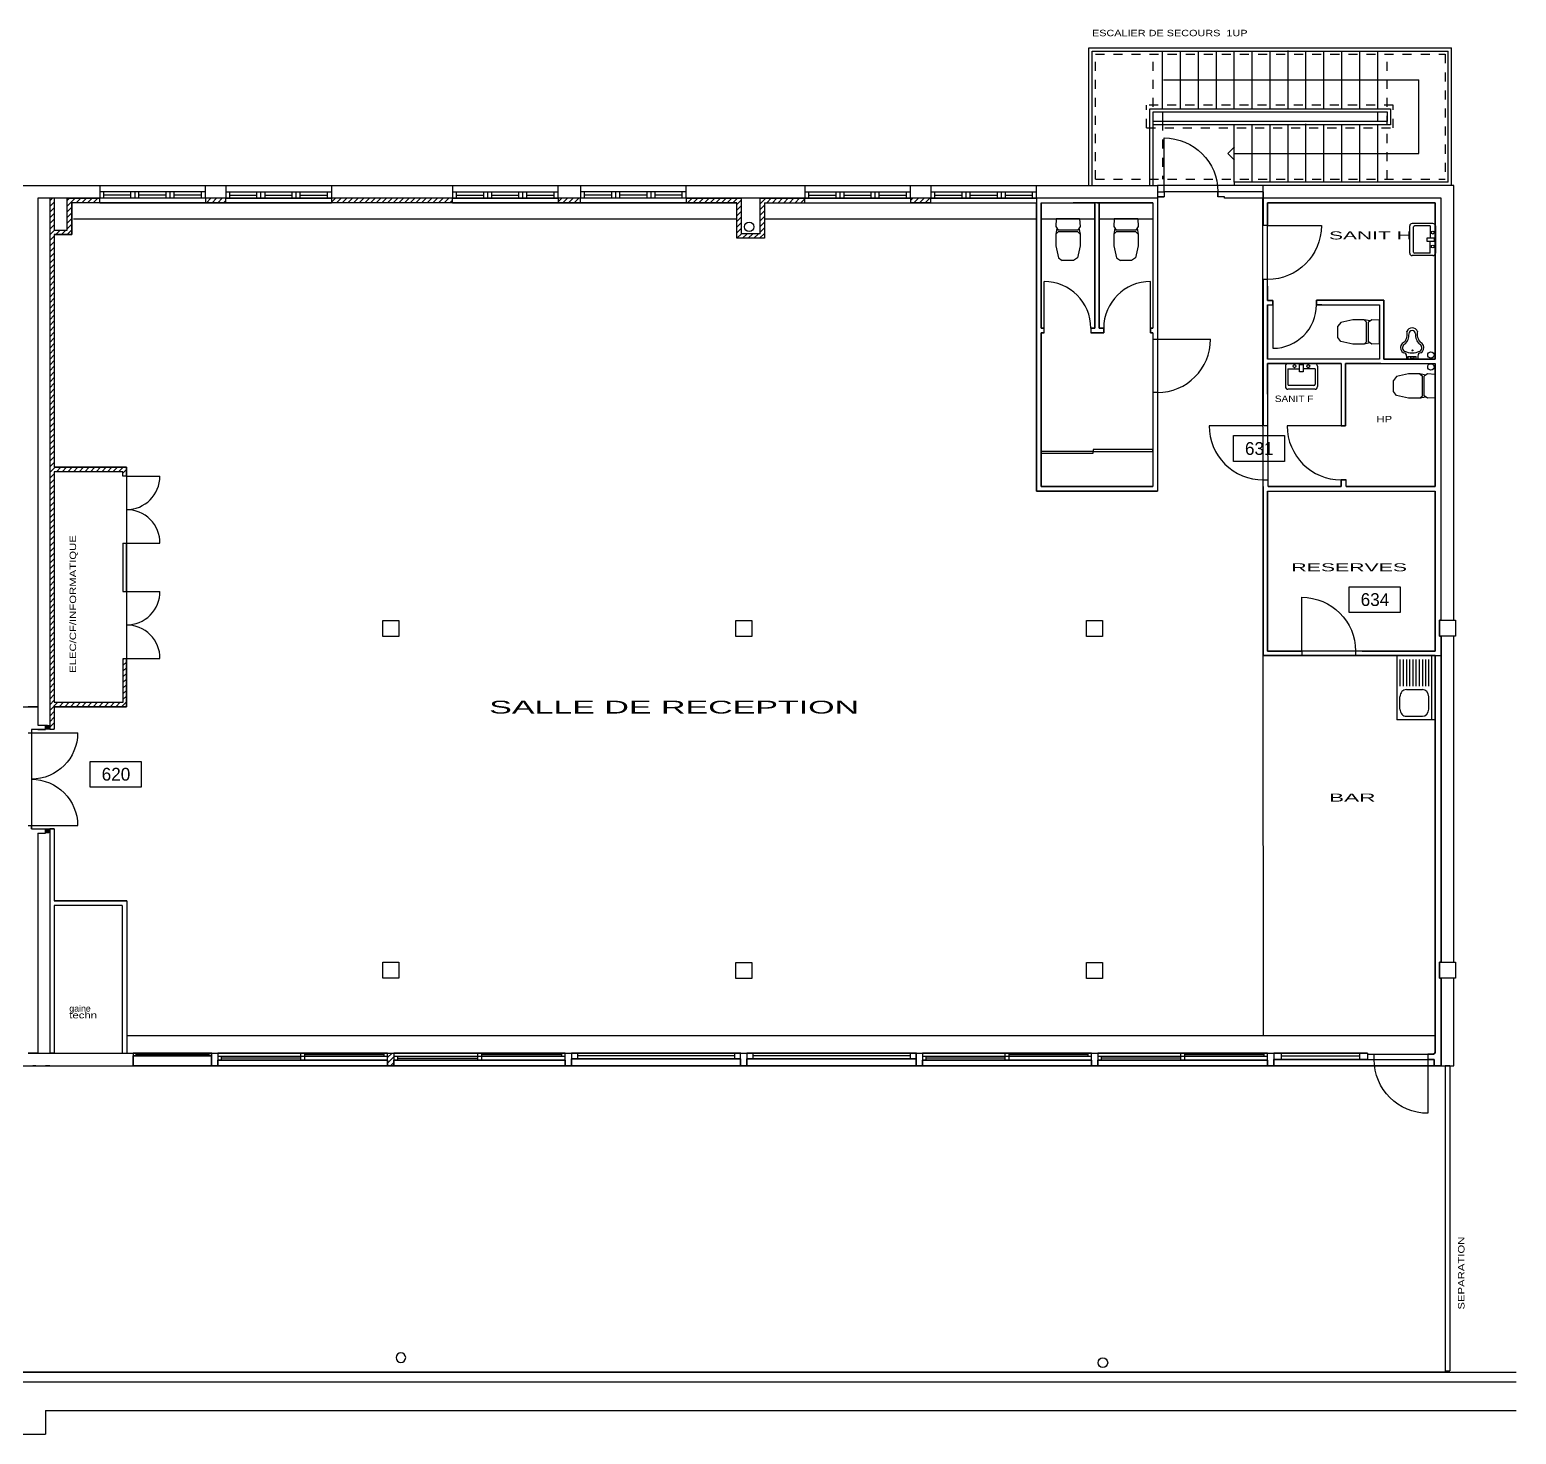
# Model space of a CAD drawing. Extents: x -18.1 to 35.5, y -11.5 to 10.4.
# Drawn here: x 12.26 to 35.48, y -11.54 to 10.39 of the extents above; entities that cross this region are included whole.
import ezdxf

# ---------------------------------------------------------------- set-up
doc = ezdxf.new("R2010")
doc.units = 0
doc.header["$MEASUREMENT"] = 0
doc.linetypes.add('_DASHED', pattern=[0.282222, 0.141111, -0.141111])
doc.linetypes.add('TRAIT_PLEIN', pattern=[0])
for name, color, linetype in [('CLOIS6', 2, 'TRAIT_PLEIN'), ('ESCALIERS', 3, 'TRAIT_PLEIN'), ('MUR', 7, 'TRAIT_PLEIN'), ('PORTE', 3, 'TRAIT_PLEIN'), ('SANITAIRE', 6, 'TRAIT_PLEIN'), ('SPACES', 140, 'TRAIT_PLEIN'), ('TEXTES', 6, 'TRAIT_PLEIN'), ('VITRE', 1, 'TRAIT_PLEIN')]:
    doc.layers.add(name, color=color, linetype=linetype)

msp = doc.modelspace()

# ---------------------------------------------------------------- hatches: boundary and pattern name
at = {"layer": 'CLOIS6'}
h = msp.add_hatch(dxfattribs=at)
h.set_pattern_fill('ANSI31', color=256, scale=0.5, style=0)
h.paths.add_polyline_path([(12.646, 7.189), (12.918, 7.189), (12.918, 7.684), (13.356, 7.684), (13.356, 7.756), (12.848, 7.756), (12.848, 7.259), (12.646, 7.259), (12.646, 7.756), (12.576, 7.756), (12.576, -0.536), (12.646, -0.536), (12.646, -0.184), (13.771, -0.184), (13.771, -0.114), (13.771, -0.045), (13.771, 0.568), (13.721, 0.568), (13.721, -0.045), (13.721, -0.114), (12.646, -0.114), (12.646, 3.486), (13.718, 3.486), (13.718, 3.418), (13.771, 3.418), (13.771, 3.556), (12.646, 3.556)])
h.paths.add_polyline_path([(9.076, 7.256), (6.752, 7.256), (6.752, 7.556), (6.722, 7.556), (6.722, 7.186), (9.076, 7.186)])
h.paths.add_polyline_path([(15.323, 7.756), (15.006, 7.756), (15.006, 7.684), (15.323, 7.684)])
h.paths.add_polyline_path([(18.864, 7.756), (17.9, 7.756), (16.976, 7.756), (16.976, 7.684), (17.971, 7.684), (18.864, 7.684)])
h = msp.add_hatch(dxfattribs=at)
h.set_pattern_fill('ANSI31', color=256, scale=0.5, style=0)
h.paths.add_polyline_path([(20.865, 7.756), (20.514, 7.756), (20.514, 7.684), (20.865, 7.684)])
h.paths.add_polyline_path([(23.375, 7.756), (22.515, 7.756), (22.515, 7.684), (23.305, 7.684), (23.305, 7.131), (23.736, 7.131), (23.736, 7.684), (24.366, 7.684), (24.366, 7.756), (23.666, 7.756), (23.666, 7.201), (23.375, 7.201)])
h.paths.add_polyline_path([(26.336, 7.756), (26.016, 7.756), (26.016, 7.684), (26.336, 7.684)])
h = msp.add_hatch(dxfattribs=at)
h.set_pattern_fill('ANSI31', color=256, scale=0.5, style=0)
h.paths.add_polyline_path([(17.95, -5.591), (17.85, -5.591), (17.85, -5.791), (17.95, -5.791)])

# ---------------------------------------------------------------- linework, layer by layer
for p, q in [((29.803, 8.954), (29.803, 9.104)), ((29.803, 9.104), (29.953, 9.104)), ((29.953, 9.104), (29.953, 8.954)), ((33.312, 8.954), (33.312, 9.104)), ((33.312, 9.104), (33.462, 9.104)), ((33.462, 9.104), (33.462, 8.954)), ((29.953, 8.954), (29.803, 8.954)), ((33.462, 8.954), (33.312, 8.954)), ((12.646, 7.756), (12.576, 7.756)), ((12.576, 7.756), (12.576, -0.536)), ((12.646, 7.756), (12.646, 7.259)), ((12.918, 7.757), (12.848, 7.757)), ((12.848, 7.259), (12.848, 7.757)), ((12.848, 7.756), (13.356, 7.756)), ((12.918, 7.189), (12.918, 7.684)), ((13.356, 7.684), (12.92, 7.684)), ((13.356, 7.684), (13.356, 7.756)), ((13.356, 7.684), (15.006, 7.684)), ((15.006, 7.756), (15.006, 7.684)), ((15.323, 7.756), (15.006, 7.756)), ((15.323, 7.684), (15.006, 7.684)), ((15.006, 7.684), (15.323, 7.684)), ((15.323, 7.684), (15.323, 7.756)), ((15.323, 7.684), (16.973, 7.684)), ((17.971, 7.684), (16.973, 7.684)), ((17.9, 7.756), (16.976, 7.756)), ((16.976, 7.756), (16.976, 7.684)), ((18.864, 7.756), (17.9, 7.756)), ((18.864, 7.684), (17.971, 7.684)), ((18.864, 7.684), (18.864, 7.756)), ((18.864, 7.684), (20.514, 7.684)), ((20.514, 7.756), (20.514, 7.684)), ((20.865, 7.756), (20.514, 7.756)), ((20.865, 7.684), (20.514, 7.684)), ((20.514, 7.684), (20.865, 7.684)), ((20.865, 7.684), (20.865, 7.756)), ((20.865, 7.684), (22.515, 7.684)), ((22.515, 7.756), (22.515, 7.684)), ((22.515, 7.756), (23.375, 7.756)), ((22.515, 7.684), (23.305, 7.684)), ((22.515, 7.684), (23.305, 7.684)), ((23.305, 7.131), (23.305, 7.684)), ((23.375, 7.201), (23.375, 7.756)), ((23.666, 7.201), (23.666, 7.756)), ((23.666, 7.756), (24.366, 7.756)), ((23.736, 7.684), (23.736, 7.131)), ((23.736, 7.684), (24.428, 7.684)), ((23.736, 7.684), (24.366, 7.684)), ((24.366, 7.684), (24.366, 7.756)), ((24.428, 7.684), (26.016, 7.684)), ((26.016, 7.756), (26.016, 7.684)), ((26.336, 7.756), (26.016, 7.756)), ((26.336, 7.684), (26.016, 7.684)), ((26.016, 7.684), (27.986, 7.684)), ((26.336, 7.684), (26.336, 7.756)), ((28.82, 7.756), (27.986, 7.756)), ((27.986, 7.756), (27.986, 3.184)), ((28.055, 7.684), (28.557, 7.684)), ((28.056, 7.684), (28.056, 5.727)), ((29.801, 7.684), (28.557, 7.684)), ((29.871, 7.756), (28.82, 7.756)), ((28.89, 7.754), (28.89, 7.754)), ((28.893, 5.727), (28.893, 7.684)), ((28.928, 7.684), (28.963, 7.684)), ((28.963, 7.684), (28.963, 5.727)), ((29.801, 7.684), (29.801, 6.286)), ((29.871, 7.856), (29.871, 7.776)), ((29.871, 7.856), (29.871, 7.856)), ((29.871, 7.856), (29.871, 7.776)), ((29.871, 7.856), (29.975, 7.856)), ((29.871, 7.776), (29.975, 7.776)), ((29.871, 7.756), (29.871, 6.286)), ((29.975, 7.856), (29.975, 7.776)), ((30.921, 7.856), (30.816, 7.856)), ((30.816, 7.856), (30.816, 7.776)), ((30.921, 7.776), (30.816, 7.776)), ((31.521, 7.856), (30.921, 7.856)), ((30.921, 7.756), (30.921, 7.776)), ((31.521, 7.756), (30.921, 7.756)), ((31.521, 7.856), (31.521, 7.756)), ((31.521, 7.756), (31.521, 7.328)), ((34.301, 7.756), (31.521, 7.756)), ((31.591, 7.684), (31.591, 7.433)), ((34.209, 7.684), (31.591, 7.684)), ((34.209, 5.244), (34.209, 7.684)), ((34.301, 1.166), (34.301, 7.756)), ((12.943, 7.434), (17.97, 7.433)), ((17.97, 7.433), (23.305, 7.433)), ((23.736, 7.433), (27.986, 7.433)), ((28.056, 7.433), (28.893, 7.433)), ((28.963, 7.433), (29.801, 7.433)), ((31.591, 7.433), (31.591, 7.328)), ((12.646, 7.259), (12.848, 7.259)), ((23.666, 7.201), (23.375, 7.201)), ((31.591, 7.328), (31.521, 7.328)), ((12.646, 7.189), (12.646, 3.556)), ((12.646, 7.189), (12.918, 7.189)), ((23.736, 7.131), (23.305, 7.131)), ((29.801, 6.286), (29.801, 5.727)), ((29.871, 6.286), (29.871, 5.554)), ((31.521, 6.488), (31.521, 4.304)), ((31.591, 6.488), (31.521, 6.488)), ((31.591, 6.383), (31.591, 6.488)), ((31.591, 6.383), (31.591, 6.158)), ((31.591, 6.164), (31.591, 6.164)), ((31.591, 6.158), (31.676, 6.158)), ((31.591, 6.094), (31.591, 5.244)), ((31.591, 6.094), (31.591, 6.094)), ((31.591, 6.094), (31.676, 6.094)), ((31.676, 6.158), (31.676, 6.094)), ((32.356, 6.164), (33.41, 6.164)), ((32.356, 6.094), (32.356, 6.164)), ((32.441, 6.094), (32.356, 6.094)), ((32.441, 6.094), (33.34, 6.094)), ((33.34, 6.094), (33.34, 5.244)), ((33.41, 6.164), (33.41, 5.244)), ((28.056, 5.727), (28.102, 5.727)), ((28.056, 5.657), (28.056, 3.254)), ((28.102, 5.657), (28.056, 5.657)), ((28.102, 5.657), (28.102, 5.727)), ((28.832, 5.727), (28.832, 5.657)), ((28.832, 5.727), (28.893, 5.727)), ((29.033, 5.657), (28.832, 5.657)), ((28.963, 5.727), (29.033, 5.727)), ((29.033, 5.727), (29.033, 5.657)), ((29.763, 5.657), (29.763, 5.727)), ((29.763, 5.727), (29.801, 5.727)), ((29.801, 5.657), (29.763, 5.657)), ((29.801, 5.657), (29.801, 5.554)), ((29.801, 5.554), (29.871, 5.554)), ((33.34, 5.244), (31.591, 5.244)), ((31.591, 5.174), (31.591, 4.2)), ((32.74, 5.174), (31.591, 5.174)), ((32.74, 5.174), (32.74, 4.304)), ((32.81, 5.174), (32.81, 4.2)), ((33.36, 5.174), (32.81, 5.174)), ((33.36, 5.174), (34.209, 5.174)), ((33.36, 5.174), (33.36, 5.174)), ((33.41, 5.244), (34.209, 5.244)), ((34.209, 3.254), (34.209, 5.174)), ((29.801, 4.724), (29.801, 3.254)), ((29.871, 4.724), (29.801, 4.724)), ((29.871, 4.724), (29.871, 3.184)), ((31.521, 4.304), (31.521, 4.2)), ((31.591, 4.2), (31.521, 4.2)), ((32.74, 4.304), (32.74, 4.2)), ((32.81, 4.2), (32.74, 4.2)), ((13.771, 3.556), (12.646, 3.556)), ((13.718, 3.486), (12.646, 3.486)), ((12.646, 3.486), (12.646, -0.114)), ((13.701, 3.486), (13.701, 3.486)), ((13.718, 3.418), (13.718, 3.486)), ((13.771, 3.418), (13.771, 3.556)), ((13.771, 3.486), (13.771, 3.486)), ((13.771, 3.486), (13.771, 3.486)), ((13.77, 3.418), (13.718, 3.418)), ((28.056, 3.254), (29.801, 3.254)), ((31.521, 3.254), (31.521, 3.359)), ((31.521, 3.359), (31.6, 3.359)), ((31.521, 3.254), (31.521, 3.254)), ((31.521, 3.254), (31.521, 3.254)), ((31.521, 3.254), (31.521, 0.614)), ((31.6, 3.254), (31.6, 3.359)), ((31.6, 3.254), (32.74, 3.254)), ((32.74, 3.254), (32.74, 3.359)), ((32.74, 3.359), (32.819, 3.359)), ((32.819, 3.254), (32.819, 3.359)), ((32.819, 3.254), (34.209, 3.254)), ((27.986, 3.184), (29.871, 3.184)), ((31.591, 3.184), (31.591, 0.684)), ((31.591, 3.184), (34.209, 3.184)), ((34.209, 0.684), (34.209, 3.184)), ((34.209, 0.684), (34.209, 3.184)), ((13.718, 2.368), (13.771, 2.368)), ((13.718, 2.368), (13.718, 1.618)), ((13.771, 1.618), (13.771, 2.368)), ((13.718, 1.618), (13.771, 1.618)), ((34.301, 1.166), (34.276, 1.166)), ((34.276, 1.166), (34.276, 0.916)), ((34.276, 0.916), (34.301, 0.916)), ((34.301, 0.916), (34.301, -4.171)), ((13.721, 0.568), (13.771, 0.568)), ((13.721, -0.045), (13.721, 0.568)), ((13.771, -0.045), (13.771, 0.568)), ((31.521, 0.614), (32.125, 0.614)), ((31.591, 0.684), (32.021, 0.684)), ((32.021, 0.684), (32.125, 0.684)), ((32.125, 0.684), (32.125, 0.614)), ((33.071, 0.684), (32.966, 0.684)), ((32.966, 0.684), (32.966, 0.614)), ((32.966, 0.614), (34.301, 0.614)), ((33.071, 0.684), (34.209, 0.684)), ((34.209, 0.611), (34.209, -5.591)), ((12.386, -0.184), (12.236, -0.184)), ((12.386, -0.184), (12.386, -0.47)), ((12.646, -0.114), (13.721, -0.114)), ((12.646, -0.184), (13.771, -0.184)), ((12.646, -0.184), (12.646, -0.536)), ((13.721, -0.114), (13.721, -0.045)), ((13.771, -0.114), (13.771, -0.045)), ((13.771, -0.184), (13.771, -0.114)), ((12.236, -0.592), (12.287, -0.592)), ((12.386, -0.54), (12.287, -0.54)), ((12.287, -0.54), (12.287, -0.592)), ((12.386, -0.47), (12.507, -0.47)), ((12.386, -0.54), (12.507, -0.54)), ((12.507, -0.54), (12.507, -0.47)), ((12.576, -0.536), (12.646, -0.536)), ((12.236, -2.039), (12.287, -2.039)), ((12.287, -2.09), (12.287, -2.039)), ((12.287, -2.09), (12.386, -2.09)), ((12.386, -2.09), (12.507, -2.09)), ((12.386, -2.16), (12.386, -5.591)), ((12.386, -2.16), (12.507, -2.16)), ((12.507, -2.16), (12.507, -2.09)), ((12.646, -2.092), (12.576, -2.092)), ((12.576, -2.092), (12.576, -4.489)), ((12.646, -2.092), (12.646, -3.216)), ((13.776, -3.216), (12.646, -3.216)), ((13.776, -3.216), (13.776, -5.591)), ((13.706, -3.286), (12.646, -3.286)), ((12.646, -3.286), (12.646, -4.489)), ((13.706, -3.286), (13.706, -5.591)), ((34.301, -4.171), (34.276, -4.171)), ((34.276, -4.171), (34.276, -4.421)), ((12.576, -4.489), (12.576, -5.59)), ((12.646, -4.489), (12.646, -5.59)), ((34.276, -4.421), (34.301, -4.421)), ((34.301, -4.421), (34.301, -5.791)), ((12.386, -5.591), (12.237, -5.591)), ((12.372, -5.591), (12.386, -5.591)), ((12.576, -5.59), (12.646, -5.59)), ((13.706, -5.591), (13.776, -5.591)), ((15.099, -5.591), (15.199, -5.591)), ((15.099, -5.791), (15.099, -5.591)), ((15.099, -5.791), (15.099, -5.591)), ((15.099, -5.591), (15.199, -5.591)), ((15.099, -5.791), (15.199, -5.791)), ((15.199, -5.791), (15.099, -5.791)), ((15.199, -5.591), (15.199, -5.791)), ((15.199, -5.591), (15.199, -5.791)), ((17.849, -5.591), (17.95, -5.591)), ((17.849, -5.791), (17.849, -5.591)), ((17.849, -5.791), (17.95, -5.791)), ((17.85, -5.791), (17.85, -5.591)), ((17.85, -5.591), (17.95, -5.591)), ((17.95, -5.791), (17.85, -5.791)), ((17.95, -5.591), (17.95, -5.791)), ((17.95, -5.591), (17.95, -5.791)), ((20.623, -5.591), (20.723, -5.591)), ((20.623, -5.791), (20.623, -5.591)), ((20.623, -5.791), (20.623, -5.591)), ((20.623, -5.591), (20.723, -5.591)), ((20.623, -5.791), (20.723, -5.791)), ((20.723, -5.791), (20.623, -5.791)), ((20.723, -5.591), (20.723, -5.791)), ((20.723, -5.591), (20.723, -5.791)), ((23.362, -5.591), (23.462, -5.591)), ((23.362, -5.791), (23.362, -5.591)), ((23.362, -5.791), (23.462, -5.791)), ((23.462, -5.591), (23.462, -5.791)), ((26.102, -5.591), (26.202, -5.591)), ((26.102, -5.791), (26.102, -5.591)), ((26.102, -5.791), (26.102, -5.591)), ((26.102, -5.591), (26.202, -5.591)), ((26.102, -5.791), (26.202, -5.791)), ((26.202, -5.791), (26.102, -5.791)), ((26.202, -5.591), (26.202, -5.791)), ((26.202, -5.591), (26.202, -5.791)), ((28.841, -5.791), (28.841, -5.591)), ((28.841, -5.591), (28.941, -5.591)), ((28.841, -5.791), (28.841, -5.591)), ((28.841, -5.591), (28.941, -5.591)), ((28.941, -5.791), (28.841, -5.791)), ((28.941, -5.791), (28.841, -5.791)), ((28.842, -5.591), (28.941, -5.591)), ((28.842, -5.791), (28.842, -5.591)), ((28.842, -5.791), (28.941, -5.791)), ((28.941, -5.591), (28.941, -5.791)), ((28.941, -5.591), (28.941, -5.791)), ((28.941, -5.591), (28.941, -5.791)), ((31.591, -5.591), (31.692, -5.591)), ((31.591, -5.791), (31.591, -5.591)), ((31.591, -5.791), (31.692, -5.791)), ((31.592, -5.791), (31.592, -5.591)), ((31.592, -5.591), (31.692, -5.591)), ((31.692, -5.791), (31.592, -5.791)), ((31.692, -5.591), (31.692, -5.791)), ((31.692, -5.591), (31.692, -5.791)), ((33.152, -5.611), (33.257, -5.611)), ((33.152, -5.611), (33.152, -5.691)), ((33.152, -5.691), (33.257, -5.691)), ((33.257, -5.691), (33.257, -5.611)), ((34.192, -5.611), (34.097, -5.611)), ((34.097, -5.611), (34.097, -5.691)), ((34.192, -5.691), (34.097, -5.691)), ((34.209, -5.591), (34.192, -5.591)), ((34.192, -5.611), (34.192, -5.591)), ((34.192, -5.791), (34.192, -5.691)), ((34.301, -5.791), (34.192, -5.791)), ((34.367, -5.791), (34.366, -10.554)), ((34.436, -5.791), (34.367, -5.791)), ((34.436, -5.791), (34.436, -10.554)), ((34.366, -10.554), (34.436, -10.554))]:
    msp.add_line(p, q, dxfattribs=at)
at = {"layer": 'ESCALIERS'}
for p, q in [((28.803, 10.104), (34.462, 10.104)), ((28.803, 7.956), (28.803, 10.104)), ((28.853, 10.054), (34.412, 10.054)), ((28.853, 7.956), (28.853, 10.054)), ((29.952, 9.154), (29.952, 10.056)), ((30.232, 9.158), (30.232, 10.056)), ((30.512, 9.158), (30.512, 10.056)), ((30.792, 9.152), (30.792, 10.053)), ((31.072, 9.155), (31.072, 10.053)), ((31.352, 9.152), (31.352, 10.053)), ((31.632, 9.164), (31.632, 10.059)), ((31.912, 9.159), (31.912, 10.065)), ((32.192, 9.154), (32.192, 10.054)), ((32.472, 9.148), (32.472, 10.049)), ((32.752, 9.164), (32.752, 10.059)), ((33.032, 9.157), (33.032, 10.059)), ((33.312, 9.154), (33.312, 10.049)), ((34.412, 8.006), (34.412, 10.054)), ((34.462, 7.956), (34.462, 10.104)), ((29.968, 9.604), (33.956, 9.604)), ((33.956, 8.454), (33.956, 9.604)), ((29.753, 9.154), (33.512, 9.154)), ((29.753, 7.954), (29.753, 9.154)), ((29.803, 9.104), (33.462, 9.104)), ((29.803, 8.954), (29.803, 9.104)), ((33.462, 9.104), (33.462, 8.954)), ((33.512, 9.154), (33.512, 8.904)), ((33.462, 8.954), (29.803, 8.954)), ((33.512, 8.904), (29.803, 8.904)), ((29.803, 7.954), (29.803, 8.904)), ((31.072, 8.006), (31.072, 8.909)), ((31.352, 8.006), (31.352, 8.904)), ((31.632, 8.013), (31.632, 8.904)), ((31.912, 8.018), (31.912, 8.904)), ((32.192, 8.008), (32.192, 8.919)), ((32.472, 8.008), (32.472, 8.909)), ((32.752, 8.008), (32.752, 8.909)), ((33.032, 8.004), (33.032, 8.905)), ((33.312, 8.008), (33.312, 8.906)), ((30.971, 8.454), (31.075, 8.559)), ((30.971, 8.454), (31.075, 8.35)), ((31.072, 8.454), (33.956, 8.454)), ((31.072, 8.006), (31.072, 7.956)), ((34.412, 8.006), (31.072, 8.006)), ((34.462, 7.956), (31.072, 7.956))]:
    msp.add_line(p, q, dxfattribs=at)
at = {"layer": 'ESCALIERS', "linetype": '_DASHED'}
for p, q in [((28.903, 10.004), (34.363, 10.004)), ((28.903, 8.054), (28.903, 10.004)), ((29.805, 8.053), (29.805, 10.004)), ((33.462, 8.054), (33.462, 10.004)), ((34.363, 10.004), (34.363, 8.054)), ((33.553, 9.208), (29.703, 9.208)), ((29.703, 8.854), (29.703, 9.208)), ((33.553, 8.854), (33.553, 9.208)), ((29.703, 8.854), (33.554, 8.854)), ((29.953, 8.954), (29.953, 8.053)), ((28.903, 8.054), (34.363, 8.054))]:
    msp.add_line(p, q, dxfattribs=at)
at = {"layer": 'MUR'}
for p, q in [((6.752, 7.956), (12.386, 7.956)), ((12.386, 7.957), (29.871, 7.957)), ((13.356, 7.957), (13.356, 7.756)), ((13.356, 7.954), (13.356, 7.954)), ((15.006, 7.756), (15.006, 7.957)), ((15.323, 7.957), (15.323, 7.756)), ((16.976, 7.957), (16.976, 7.756)), ((18.864, 7.957), (18.864, 7.756)), ((20.514, 7.756), (20.514, 7.957)), ((20.865, 7.957), (20.865, 7.756)), ((22.515, 7.756), (22.515, 7.957)), ((22.515, 7.954), (22.515, 7.954)), ((24.366, 7.957), (24.366, 7.756)), ((24.366, 7.954), (24.366, 7.954)), ((26.016, 7.756), (26.016, 7.957)), ((26.336, 7.957), (26.336, 7.756)), ((27.986, 7.756), (27.986, 7.957)), ((27.986, 7.954), (27.986, 7.954)), ((29.871, 7.957), (29.871, 7.756)), ((34.501, 7.956), (29.871, 7.956)), ((29.871, 7.954), (29.871, 7.954)), ((31.521, 7.756), (31.521, 7.956)), ((34.501, 1.166), (34.501, 7.956)), ((12.386, 7.757), (12.386, -0.184)), ((23.375, 7.756), (12.386, 7.756)), ((29.871, 7.756), (23.375, 7.756)), ((34.301, 7.756), (31.521, 7.756)), ((34.301, 1.166), (34.301, 7.756)), ((17.776, 0.915), (17.776, 1.165)), ((17.776, 1.165), (18.026, 1.165)), ((17.776, 1.165), (18.026, 1.165)), ((17.776, 0.915), (17.776, 1.165)), ((18.026, 1.165), (18.026, 0.915)), ((18.026, 1.165), (18.026, 0.915)), ((23.286, 0.915), (23.286, 1.165)), ((23.286, 1.165), (23.536, 1.165)), ((23.286, 1.165), (23.536, 1.165)), ((23.286, 0.915), (23.286, 1.165)), ((23.536, 1.165), (23.536, 0.915)), ((23.536, 1.165), (23.536, 0.915)), ((28.766, 0.915), (28.766, 1.165)), ((28.766, 1.165), (29.016, 1.165)), ((28.766, 1.165), (29.016, 1.165)), ((28.766, 0.915), (28.766, 1.165)), ((29.016, 1.165), (29.016, 0.915)), ((29.016, 1.165), (29.016, 0.915)), ((34.276, 0.916), (34.276, 1.166)), ((34.276, 1.166), (34.526, 1.166)), ((34.276, 1.166), (34.526, 1.166)), ((34.276, 0.916), (34.276, 1.166)), ((34.301, 1.166), (34.501, 1.166)), ((34.526, 1.166), (34.526, 0.916)), ((34.526, 1.166), (34.526, 0.916)), ((18.026, 0.915), (17.776, 0.915)), ((18.026, 0.915), (17.776, 0.915)), ((23.536, 0.915), (23.286, 0.915)), ((23.536, 0.915), (23.286, 0.915)), ((29.016, 0.915), (28.766, 0.915)), ((29.016, 0.915), (28.766, 0.915)), ((34.526, 0.916), (34.276, 0.916)), ((34.526, 0.916), (34.276, 0.916)), ((34.501, 0.916), (34.301, 0.916)), ((34.301, -4.171), (34.301, 0.916)), ((34.501, -4.171), (34.501, 0.916)), ((7.166, -0.184), (12.386, -0.184)), ((12.541, -0.479), (12.507, -0.479)), ((12.507, -0.494), (12.576, -0.494)), ((12.507, -0.51), (12.576, -0.51)), ((12.507, -0.525), (12.576, -0.525)), ((12.524, -0.472), (12.524, -0.535)), ((12.541, -0.533), (12.541, -0.472)), ((12.541, -0.479), (12.576, -0.479)), ((12.559, -0.473), (12.559, -0.535)), ((12.507, -2.102), (12.576, -2.101)), ((12.507, -2.122), (12.576, -2.121)), ((12.507, -2.142), (12.576, -2.141)), ((12.517, -2.158), (12.517, -2.091)), ((12.537, -2.158), (12.537, -2.091)), ((12.557, -2.158), (12.557, -2.092)), ((17.776, -4.424), (17.776, -4.174)), ((17.776, -4.174), (18.026, -4.174)), ((17.776, -4.174), (18.026, -4.174)), ((17.776, -4.424), (17.776, -4.174)), ((18.026, -4.174), (18.026, -4.424)), ((18.026, -4.174), (18.026, -4.424)), ((23.286, -4.425), (23.286, -4.175)), ((23.286, -4.175), (23.536, -4.175)), ((23.286, -4.175), (23.536, -4.175)), ((23.286, -4.425), (23.286, -4.175)), ((23.536, -4.175), (23.536, -4.425)), ((23.536, -4.175), (23.536, -4.425)), ((28.766, -4.425), (28.766, -4.175)), ((28.766, -4.175), (29.016, -4.175)), ((28.766, -4.175), (29.016, -4.175)), ((28.766, -4.425), (28.766, -4.175)), ((29.016, -4.175), (29.016, -4.425)), ((29.016, -4.175), (29.016, -4.425)), ((34.276, -4.421), (34.276, -4.171)), ((34.276, -4.171), (34.526, -4.171)), ((34.276, -4.171), (34.526, -4.171)), ((34.276, -4.421), (34.276, -4.171)), ((34.301, -4.171), (34.501, -4.171)), ((34.526, -4.171), (34.526, -4.421)), ((34.526, -4.171), (34.526, -4.421)), ((18.026, -4.424), (17.776, -4.424)), ((18.026, -4.424), (17.776, -4.424)), ((23.536, -4.425), (23.286, -4.425)), ((23.536, -4.425), (23.286, -4.425)), ((29.016, -4.425), (28.766, -4.425)), ((29.016, -4.425), (28.766, -4.425)), ((34.526, -4.421), (34.276, -4.421)), ((34.526, -4.421), (34.276, -4.421)), ((34.501, -4.421), (34.301, -4.421)), ((34.301, -5.791), (34.301, -4.421)), ((34.501, -5.791), (34.501, -4.421)), ((34.209, -5.325), (13.776, -5.325)), ((13.776, -5.325), (13.776, -5.591)), ((12.236, -5.591), (12.576, -5.591)), ((12.236, -5.791), (12.507, -5.791)), ((12.357, -5.79), (12.31, -5.791)), ((12.576, -5.791), (12.507, -5.791)), ((12.576, -5.591), (13.775, -5.591)), ((12.576, -5.791), (13.775, -5.791)), ((12.776, -5.791), (34.501, -5.791)), ((13.775, -5.591), (13.875, -5.591)), ((13.775, -5.591), (13.875, -5.591)), ((13.875, -5.591), (13.875, -5.791)), ((13.875, -5.591), (13.875, -5.791)), ((34.192, -5.791), (13.886, -5.791)), ((31.692, -5.791), (33.152, -5.791)), ((-18.135, -10.574), (12.507, -10.574)), ((12.507, -10.574), (35.476, -10.574)), ((-18.135, -10.724), (12.507, -10.724)), ((12.507, -10.724), (35.476, -10.724)), ((12.507, -11.174), (35.476, -11.174)), ((12.507, -11.174), (12.507, -11.544)), ((-0.654, -11.544), (12.507, -11.544))]:
    msp.add_line(p, q, dxfattribs=at)
for centre, major_axis, start_param, end_param in [((23.497, 7.31), (-0.053, 0.053), -0.785398, 5.497787), ((34.143, 5.308), (0.0354, 0.0354), 0.785398, 7.068583), ((34.143, 5.122), (0.0354, 0.0354), 0.785398, 7.068583), ((18.058, -10.347), (-0.053, 0.053), -0.785398, 5.497787), ((29.02, -10.426), (-0.053, 0.053), -0.785398, 5.497787)]:
    msp.add_ellipse(centre, major_axis=major_axis, ratio=1, start_param=start_param, end_param=end_param, dxfattribs=at)
at = {"layer": 'PORTE'}
for p, q in [((29.975, 7.856), (29.975, 8.697)), ((31.591, 7.328), (32.432, 7.328)), ((28.102, 5.727), (28.102, 6.457)), ((29.763, 5.727), (29.763, 6.457)), ((31.676, 6.094), (31.676, 5.413)), ((29.871, 5.554), (30.701, 5.554)), ((31.521, 4.2), (30.68, 4.2)), ((32.74, 4.2), (31.899, 4.2)), ((28.868, 3.804), (28.056, 3.804)), ((28.056, 3.804), (28.056, 3.774)), ((28.056, 3.774), (28.868, 3.774)), ((29.801, 3.834), (28.868, 3.834)), ((28.868, 3.834), (28.868, 3.804)), ((28.868, 3.804), (29.801, 3.804)), ((28.868, 3.774), (28.868, 3.804)), ((29.801, 3.804), (29.801, 3.834)), ((13.77, 3.418), (14.295, 3.418)), ((13.771, 2.368), (14.296, 2.368)), ((13.771, 1.618), (14.296, 1.618)), ((32.125, 0.684), (32.125, 1.525)), ((13.771, 0.568), (14.296, 0.568)), ((12.287, -0.592), (13.011, -0.592)), ((12.287, -2.039), (13.011, -2.039)), ((17.849, -5.591), (15.199, -5.591)), ((17.849, -5.646), (15.199, -5.646)), ((17.849, -5.701), (15.199, -5.701)), ((15.258, -5.701), (15.258, -5.646)), ((16.495, -5.673), (15.258, -5.673)), ((16.495, -5.701), (16.495, -5.591)), ((16.554, -5.591), (16.554, -5.701)), ((17.791, -5.618), (16.554, -5.618)), ((17.791, -5.591), (17.791, -5.646)), ((20.623, -5.591), (17.95, -5.591)), ((20.623, -5.646), (17.95, -5.646)), ((20.623, -5.702), (17.95, -5.702)), ((18.009, -5.702), (18.009, -5.646)), ((19.257, -5.674), (18.009, -5.674)), ((19.257, -5.702), (19.257, -5.591)), ((19.316, -5.591), (19.316, -5.702)), ((20.564, -5.618), (19.316, -5.618)), ((20.564, -5.591), (20.564, -5.646)), ((28.842, -5.591), (26.202, -5.591)), ((28.842, -5.646), (26.202, -5.646)), ((28.842, -5.701), (26.202, -5.701)), ((26.26, -5.701), (26.26, -5.646)), ((27.492, -5.673), (26.26, -5.673)), ((27.492, -5.701), (27.492, -5.591)), ((27.551, -5.591), (27.551, -5.701)), ((28.783, -5.618), (27.551, -5.618)), ((28.783, -5.591), (28.783, -5.646)), ((31.591, -5.591), (28.941, -5.591)), ((31.591, -5.646), (28.941, -5.646)), ((31.591, -5.701), (28.941, -5.701)), ((29, -5.701), (29, -5.646)), ((30.237, -5.673), (29, -5.673)), ((30.237, -5.701), (30.237, -5.591)), ((30.296, -5.591), (30.296, -5.701)), ((31.533, -5.618), (30.296, -5.618)), ((31.533, -5.591), (31.533, -5.646)), ((34.097, -5.691), (34.097, -6.532))]:
    msp.add_line(p, q, dxfattribs=at)
for centre, radius, start, end in [((28.102, 5.727), 0.73, 0, 90), ((29.763, 5.727), 0.73, 90, 180), ((29.871, 5.554), 0.83, 270, 0), ((13.77, 3.418), 0.525, 270.005, 0), ((13.771, 2.368), 0.525, 0, 90.0223), ((13.771, 1.618), 0.525, 269.995, 0), ((13.771, 0.568), 0.525, 0, 90.005)]:
    msp.add_arc(centre, radius, start, end, dxfattribs=at)
at = {"layer": 'PORTE', "extrusion": (0, 0, -1)}
for centre, major_axis, start_param, end_param in [((29.975, 7.856), (0.595, 0.595), -0.785398, 0.785398), ((31.591, 7.328), (-0.595, 0.595), 2.356195, 3.926991), ((32.125, 0.684), (0.595, 0.595), -0.785398, 0.785398), ((12.287, -0.592), (-0.511, 0.511), 2.356195, 3.926991), ((12.287, -2.039), (0.511, 0.511), -0.785398, 0.785398), ((34.097, -5.691), (0.595, 0.595), 2.356195, 3.926991)]:
    msp.add_ellipse(centre, major_axis=major_axis, ratio=1, start_param=start_param, end_param=end_param, dxfattribs=at)
at = {"layer": 'PORTE'}
for centre, major_axis, start_param, end_param in [((31.676, 6.094), (-0.481, 0.481), 2.356195, 3.926991), ((31.521, 4.2), (-0.595, 0.595), 0.785398, 2.356195), ((32.74, 4.2), (0.595, 0.595), 2.356195, 3.926991)]:
    msp.add_ellipse(centre, major_axis=major_axis, ratio=1, start_param=start_param, end_param=end_param, dxfattribs=at)
at = {"layer": 'SANITAIRE'}
for p, q in [((28.291, 7.433), (28.283, 7.314)), ((28.657, 7.433), (28.291, 7.433)), ((28.657, 7.433), (28.665, 7.314)), ((29.199, 7.433), (29.191, 7.314)), ((29.565, 7.433), (29.199, 7.433)), ((29.565, 7.433), (29.573, 7.314)), ((28.283, 7.314), (28.32, 7.26)), ((28.302, 7.287), (28.283, 7.193)), ((28.283, 7.193), (28.321, 7.231)), ((28.629, 7.26), (28.32, 7.26)), ((28.628, 7.231), (28.321, 7.231)), ((28.665, 7.193), (28.628, 7.231)), ((28.665, 7.314), (28.629, 7.26)), ((28.647, 7.287), (28.665, 7.193)), ((29.191, 7.314), (29.227, 7.26)), ((29.209, 7.287), (29.191, 7.193)), ((29.191, 7.193), (29.228, 7.231)), ((29.537, 7.26), (29.227, 7.26)), ((29.535, 7.231), (29.228, 7.231)), ((29.573, 7.193), (29.535, 7.231)), ((29.573, 7.314), (29.537, 7.26)), ((29.555, 7.287), (29.573, 7.193)), ((33.812, 6.897), (33.812, 7.326)), ((34.172, 7.361), (33.852, 7.361)), ((33.872, 6.915), (33.872, 7.308)), ((34.132, 7.326), (33.892, 7.326)), ((34.132, 7.326), (34.132, 7.14)), ((34.212, 7.326), (34.212, 6.897)), ((28.283, 7.193), (28.283, 7.015)), ((28.283, 7.015), (28.327, 6.827)), ((28.665, 7.015), (28.622, 6.827)), ((28.665, 7.193), (28.665, 7.015)), ((29.191, 7.193), (29.191, 7.015)), ((29.191, 7.015), (29.234, 6.827)), ((29.573, 7.015), (29.53, 6.827)), ((29.573, 7.193), (29.573, 7.015)), ((34.084, 7.083), (34.084, 7.14)), ((34.084, 7.14), (34.196, 7.14)), ((34.196, 7.083), (34.084, 7.083)), ((34.132, 6.897), (34.132, 7.083)), ((34.196, 7.14), (34.196, 7.083)), ((28.327, 6.827), (28.387, 6.782)), ((28.562, 6.782), (28.387, 6.782)), ((28.622, 6.827), (28.562, 6.782)), ((29.234, 6.827), (29.295, 6.782)), ((29.469, 6.782), (29.295, 6.782)), ((29.53, 6.827), (29.469, 6.782)), ((34.172, 6.861), (33.852, 6.861)), ((34.132, 6.897), (33.892, 6.897)), ((32.735, 5.816), (32.69, 5.756)), ((32.922, 5.859), (32.735, 5.816)), ((33.101, 5.859), (32.922, 5.859)), ((33.194, 5.841), (33.101, 5.859)), ((33.101, 5.859), (33.138, 5.822)), ((33.138, 5.515), (33.138, 5.822)), ((33.222, 5.859), (33.167, 5.823)), ((33.167, 5.514), (33.167, 5.823)), ((33.34, 5.851), (33.222, 5.859)), ((33.34, 5.485), (33.34, 5.851)), ((32.69, 5.581), (32.69, 5.756)), ((32.735, 5.521), (32.69, 5.581)), ((32.922, 5.477), (32.735, 5.521)), ((33.101, 5.477), (32.922, 5.477)), ((33.101, 5.477), (33.138, 5.515)), ((33.194, 5.496), (33.101, 5.477)), ((33.222, 5.477), (33.167, 5.514)), ((33.34, 5.485), (33.222, 5.477)), ((31.871, 5.134), (31.871, 4.814)), ((31.906, 5.174), (32.335, 5.174)), ((32.092, 5.046), (32.092, 5.158)), ((32.092, 5.158), (32.149, 5.158)), ((32.149, 5.158), (32.149, 5.046)), ((32.371, 5.134), (32.371, 4.814)), ((33.763, 5.292), (33.763, 5.244)), ((33.763, 5.244), (33.79, 5.244)), ((33.79, 5.244), (33.79, 5.286)), ((33.79, 5.286), (33.911, 5.286)), ((33.823, 5.286), (33.823, 5.244)), ((33.823, 5.258), (33.878, 5.258)), ((33.823, 5.244), (33.878, 5.244)), ((33.878, 5.286), (33.878, 5.244)), ((33.911, 5.244), (33.911, 5.286)), ((33.938, 5.244), (33.911, 5.244)), ((33.938, 5.292), (33.938, 5.244)), ((31.906, 5.094), (31.906, 4.854)), ((31.906, 5.094), (32.092, 5.094)), ((32.149, 5.046), (32.092, 5.046)), ((32.335, 5.094), (32.149, 5.094)), ((32.335, 5.094), (32.335, 4.854)), ((33.605, 4.971), (33.56, 4.911)), ((33.56, 4.736), (33.56, 4.911)), ((33.792, 5.014), (33.605, 4.971)), ((33.971, 5.014), (33.792, 5.014)), ((34.065, 4.996), (33.971, 5.014)), ((33.971, 5.014), (34.009, 4.977)), ((34.009, 4.67), (34.009, 4.977)), ((34.092, 5.014), (34.037, 4.978)), ((34.037, 4.669), (34.037, 4.978)), ((34.211, 5.006), (34.092, 5.014)), ((34.211, 4.64), (34.211, 5.006)), ((32.335, 4.774), (31.906, 4.774)), ((32.317, 4.834), (31.924, 4.834)), ((33.605, 4.676), (33.56, 4.736)), ((33.792, 4.632), (33.605, 4.676)), ((33.971, 4.632), (34.009, 4.67)), ((34.065, 4.651), (33.971, 4.632)), ((34.092, 4.632), (34.037, 4.669)), ((33.971, 4.632), (33.792, 4.632)), ((34.211, 4.64), (34.092, 4.632)), ((34.209, 0.611), (33.609, 0.611)), ((33.609, 0.611), (33.609, -0.389)), ((33.659, 0.556), (33.659, 0.139)), ((33.709, 0.556), (33.709, 0.139)), ((33.759, 0.556), (33.759, 0.139)), ((33.809, 0.556), (33.809, 0.139)), ((33.859, 0.556), (33.859, 0.139)), ((33.909, 0.556), (33.909, 0.139)), ((33.959, 0.556), (33.959, 0.139)), ((34.009, 0.556), (34.009, 0.139)), ((34.059, 0.556), (34.059, 0.139)), ((34.109, 0.139), (34.109, 0.556)), ((34.159, -0.389), (34.159, 0.611)), ((34.209, -0.389), (34.209, 0.611)), ((33.759, 0.084), (34.009, 0.084)), ((33.659, -0.222), (33.659, -0.027)), ((34.109, -0.222), (34.109, -0.027)), ((34.209, -0.389), (33.609, -0.389)), ((34.209, -0.389), (33.609, -0.389)), ((34.209, -0.389), (33.609, -0.389)), ((34.209, -0.389), (33.609, -0.389)), ((33.759, -0.333), (34.009, -0.333))]:
    msp.add_line(p, q, dxfattribs=at)
msp.add_circle((33.853, 5.381), 0.0073, dxfattribs=at)
for centre, radius, start, end in [((33.581, 5.632), 0.191, 318.7876, 13.2319), ((33.581, 5.632), 0.22, 315.0883, 2.1277), ((33.85, 5.64), 0.0915, 22.7132, 157.0807), ((33.85, 5.64), 0.0496, 0, 180), ((34.12, 5.632), 0.22, 177.8723, 224.9117), ((34.12, 5.632), 0.191, 166.7681, 221.2124), ((33.759, 5.422), 0.0918, 156.0596, 242.3165), ((33.759, 5.422), 0.0914, 112.5531, 156.0593), ((33.759, 5.422), 0.0602, 112.5528, 241.3243), ((33.714, 5.292), 0.049, 0.1549, 86.2177), ((33.85, 5.61), 0.269, 243.5367, 296.4633), ((33.987, 5.292), 0.049, 93.7823, 179.8451), ((33.941, 5.422), 0.0602, 298.6757, 67.4472), ((33.941, 5.422), 0.0914, 23.9406, 67.4469), ((33.941, 5.422), 0.0918, 297.6835, 23.9404)]:
    msp.add_arc(centre, radius, start, end, dxfattribs=at)
for centre, major_axis, ratio, start_param, end_param in [((33.852, 7.326), (0.04, 0), 0.892858, 1.570796, 3.141593), ((33.892, 7.308), (0.02, 0), 0.892857, 1.570796, 3.141593), ((34.172, 7.219), (0.024, 0), 0.892857, 3.141593, 9.424778), ((34.172, 7.326), (0.04, 0), 0.892858, 0, 1.570796), ((34.172, 7.004), (0.024, 0), 0.892857, 3.141593, 9.424778), ((33.852, 6.897), (-0.04, 0), 0.892858, 0, 1.570796), ((33.892, 6.915), (0.02, 0), 0.892857, 3.141593, 4.712389), ((34.172, 6.897), (-0.04, 0), 0.892858, 1.570796, 3.141593), ((31.906, 5.134), (0, 0.04), 0.892857, 0, 1.570796), ((32.014, 5.134), (0, 0.024), 0.892857, 3.141593, 9.424778), ((32.228, 5.134), (0, 0.024), 0.892858, 3.141593, 9.424778), ((32.335, 5.134), (0, 0.04), 0.892858, -1.570796, 0), ((31.906, 4.814), (0, 0.04), 0.892857, 1.570796, 3.141593), ((31.924, 4.854), (0, 0.02), 0.892858, 1.570796, 3.141593), ((32.317, 4.854), (0, 0.02), 0.892857, 3.141593, 4.712389), ((32.335, 4.814), (0, 0.04), 0.892858, 3.141593, 4.712389), ((33.759, -0.027), (0, 0.111), 0.9, -0.000001, 1.570796), ((34.009, -0.027), (0, 0.111), 0.9, -1.570796, 0), ((33.759, -0.222), (0, 0.111), 0.9, 1.570796, 3.141593), ((34.009, -0.222), (0, 0.111), 0.9, 3.141593, 4.712389)]:
    msp.add_ellipse(centre, major_axis=major_axis, ratio=ratio, start_param=start_param, end_param=end_param, dxfattribs=at)
at = {"layer": 'SPACES'}
for points in [[(12.287, -0.54), (12.287, -2.09), (12.646, -2.092), (12.646, -3.216), (13.776, -3.216), (13.776, -5.591), (33.152, -5.591), (33.152, -5.611), (34.192, -5.611), (34.192, -5.591), (34.209, -5.591), (34.209, 0.614), (31.521, 0.614), (31.518, 7.756), (30.921, 7.756), (30.921, 7.776), (30.816, 7.776), (30.816, 7.856), (29.975, 7.856), (29.975, 7.776), (29.871, 7.776), (29.871, 3.184), (27.986, 3.184), (27.986, 7.684), (23.736, 7.68), (23.736, 7.131), (23.305, 7.131), (23.305, 7.684), (12.918, 7.684), (12.918, 7.189), (12.646, 7.189), (12.646, 3.556), (13.771, 3.556), (13.771, -0.184), (12.646, -0.184), (12.646, -0.536), (12.287, -0.54)], [(28.056, 7.684), (28.893, 7.684), (28.893, 5.727), (28.832, 5.727), (28.832, 5.657), (29.033, 5.657), (29.033, 5.727), (28.963, 5.727), (28.963, 7.684), (29.801, 7.684), (29.801, 5.727), (29.763, 5.727), (29.763, 5.657), (29.801, 5.657), (29.801, 3.254), (28.056, 3.254), (28.056, 5.657), (28.102, 5.657), (28.102, 5.727), (28.056, 5.727), (28.056, 7.684)], [(31.591, 7.684), (34.209, 7.684), (34.209, 5.244), (33.41, 5.244), (33.41, 6.164), (32.356, 6.164), (32.357, 6.094), (33.34, 6.094), (33.34, 5.244), (31.591, 5.244), (31.591, 6.094), (31.676, 6.094), (31.676, 6.158), (31.591, 6.158), (31.591, 7.684)], [(31.591, 5.174), (32.74, 5.174), (32.74, 4.2), (32.81, 4.2), (32.81, 5.174), (34.209, 5.174), (34.209, 3.254), (32.819, 3.254), (32.819, 3.359), (32.74, 3.359), (32.74, 3.254), (31.6, 3.254), (31.591, 5.174)], [(31.591, 3.184), (34.209, 3.184), (34.209, 0.684), (31.591, 0.684), (31.591, 3.184)], [(31.521, 0.614), (34.209, 0.611), (34.209, -5.325), (31.526, -5.325), (31.521, 0.614)], [(12.144, -5.791), (13.875, -5.791), (13.875, -5.633), (15.099, -5.633), (15.099, -5.791), (15.199, -5.791), (15.199, -5.701), (17.85, -5.701), (17.849, -5.791), (17.95, -5.791), (17.95, -5.702), (20.623, -5.702), (20.623, -5.791), (20.723, -5.791), (20.723, -5.683), (23.362, -5.683), (23.362, -5.791), (23.462, -5.791), (23.462, -5.683), (26.102, -5.683), (26.102, -5.791), (26.202, -5.791), (26.202, -5.701), (28.841, -5.701), (28.842, -5.791), (28.941, -5.791), (28.941, -5.701), (31.592, -5.701), (31.591, -5.791), (31.692, -5.791), (31.692, -5.691), (34.192, -5.691), (34.192, -5.791), (34.367, -5.791), (34.367, -10.574), (-17.004, -10.574)]]:
    msp.add_lwpolyline(points, dxfattribs=at)
at = {"layer": 'TEXTES'}
for points in [[(31.059, 4.049), (31.858, 4.049), (31.858, 3.647), (31.059, 3.647)], [(32.866, 1.69), (33.665, 1.69), (33.665, 1.289), (32.866, 1.289)], [(13.206, -1.037), (14.004, -1.037), (14.004, -1.439), (13.206, -1.439)]]:
    msp.add_lwpolyline(points, close=True, dxfattribs=at)
at = {"layer": 'VITRE'}
for p, q in [((15.006, 7.856), (13.355, 7.856)), ((15.006, 7.756), (13.356, 7.756)), ((13.418, 7.756), (13.418, 7.856)), ((13.843, 7.806), (13.418, 7.806)), ((13.843, 7.756), (13.843, 7.856)), ((13.906, 7.756), (13.906, 7.856)), ((13.968, 7.756), (13.968, 7.856)), ((14.393, 7.806), (13.968, 7.806)), ((14.393, 7.756), (14.393, 7.856)), ((14.456, 7.756), (14.456, 7.856)), ((14.519, 7.756), (14.519, 7.856)), ((14.943, 7.806), (14.519, 7.806)), ((14.943, 7.756), (14.943, 7.856)), ((15.322, 7.856), (16.973, 7.856)), ((15.323, 7.756), (16.973, 7.756)), ((15.385, 7.756), (15.385, 7.856)), ((15.385, 7.806), (15.81, 7.806)), ((15.81, 7.756), (15.81, 7.856)), ((15.873, 7.756), (15.873, 7.856)), ((15.936, 7.756), (15.936, 7.856)), ((15.936, 7.806), (16.36, 7.806)), ((16.36, 7.756), (16.36, 7.856)), ((16.423, 7.756), (16.423, 7.856)), ((16.486, 7.756), (16.486, 7.856)), ((16.486, 7.806), (16.91, 7.806)), ((16.91, 7.756), (16.91, 7.856)), ((18.864, 7.856), (20.514, 7.856)), ((18.864, 7.756), (20.514, 7.756)), ((18.927, 7.756), (18.927, 7.854)), ((18.927, 7.804), (19.351, 7.804)), ((19.351, 7.756), (19.351, 7.854)), ((19.414, 7.756), (19.414, 7.854)), ((19.477, 7.756), (19.477, 7.854)), ((19.477, 7.804), (19.901, 7.804)), ((19.901, 7.756), (19.901, 7.854)), ((19.964, 7.756), (19.964, 7.856)), ((20.027, 7.756), (20.027, 7.856)), ((20.027, 7.806), (20.452, 7.806)), ((20.452, 7.756), (20.452, 7.856)), ((22.515, 7.856), (20.864, 7.856)), ((22.515, 7.756), (20.865, 7.756)), ((20.927, 7.756), (20.927, 7.856)), ((21.352, 7.806), (20.927, 7.806)), ((21.352, 7.756), (21.352, 7.856)), ((21.415, 7.756), (21.415, 7.856)), ((21.478, 7.756), (21.478, 7.856)), ((21.902, 7.806), (21.478, 7.806)), ((21.902, 7.756), (21.902, 7.856)), ((21.965, 7.756), (21.965, 7.856)), ((22.028, 7.756), (22.028, 7.856)), ((22.452, 7.806), (22.028, 7.806)), ((22.452, 7.756), (22.452, 7.856)), ((24.366, 7.856), (26.016, 7.856)), ((24.366, 7.756), (26.016, 7.756)), ((24.428, 7.756), (24.428, 7.856)), ((24.428, 7.806), (24.853, 7.806)), ((24.853, 7.756), (24.853, 7.856)), ((24.916, 7.756), (24.916, 7.856)), ((24.978, 7.756), (24.978, 7.856)), ((24.978, 7.806), (25.403, 7.806)), ((25.403, 7.756), (25.403, 7.856)), ((25.466, 7.756), (25.466, 7.856)), ((25.529, 7.756), (25.529, 7.856)), ((25.529, 7.806), (25.953, 7.806)), ((25.953, 7.756), (25.953, 7.856)), ((26.335, 7.856), (27.986, 7.856)), ((26.336, 7.756), (27.986, 7.756)), ((26.398, 7.756), (26.398, 7.856)), ((26.398, 7.806), (26.823, 7.806)), ((26.823, 7.756), (26.823, 7.856)), ((26.886, 7.756), (26.886, 7.856)), ((26.948, 7.756), (26.948, 7.856)), ((26.948, 7.806), (27.373, 7.806)), ((27.373, 7.756), (27.373, 7.856)), ((27.436, 7.756), (27.436, 7.856)), ((27.499, 7.756), (27.499, 7.856)), ((27.499, 7.806), (27.923, 7.806)), ((27.923, 7.756), (27.923, 7.856)), ((15.099, -5.59), (13.875, -5.591)), ((15.099, -5.633), (13.875, -5.633)), ((13.918, -5.591), (13.918, -5.633)), ((15.057, -5.612), (13.918, -5.612)), ((15.057, -5.59), (15.057, -5.633)), ((15.099, -5.59), (15.099, -5.633)), ((23.362, -5.59), (20.723, -5.591)), ((20.723, -5.591), (20.723, -5.683)), ((23.362, -5.683), (20.723, -5.683)), ((20.815, -5.591), (20.815, -5.683)), ((23.27, -5.636), (20.815, -5.637)), ((23.27, -5.59), (23.27, -5.683)), ((26.102, -5.59), (23.462, -5.591)), ((26.102, -5.683), (23.462, -5.683)), ((23.554, -5.591), (23.554, -5.683)), ((26.009, -5.636), (23.554, -5.637)), ((26.009, -5.59), (26.009, -5.683)), ((26.102, -5.59), (26.102, -5.683)), ((33.152, -5.691), (31.691, -5.691)), ((33.152, -5.591), (31.692, -5.591)), ((33.152, -5.591), (31.692, -5.591)), ((31.808, -5.691), (31.808, -5.591)), ((33.035, -5.641), (31.808, -5.641)), ((33.035, -5.691), (33.035, -5.591)), ((33.152, -5.591), (33.152, -5.691))]:
    msp.add_line(p, q, dxfattribs=at)

# ---------------------------------------------------------------- texts
at = {"layer": 'TEXTES'}
for s, height, width, p in [('ESCALIER DE SECOURS  1UP', 0.1, 1.266917, (28.85, 10.286)), ('SANIT H', 0.125, 1.964114, (32.551, 7.113)), ('SANIT F  ', 0.1, 1.175111, (31.705, 4.575)), ('HP', 0.1, 1.322, (33.292, 4.257)), ('RESERVES', 0.125, 1.983, (31.964, 1.931)), ('SALLE DE RECEPTION', 0.2, 1.983, (19.437, -0.29)), ('BAR', 0.125, 2.1152, (32.551, -1.665)), ('gaine                 ', 0.1, 1.021545, (12.88, -4.944)), ('techn', 0.1, 1.322, (12.88, -5.05))]:
    msp.add_text(s, height=height, dxfattribs=dict(at, width=width)).set_placement(p)
at = {"layer": 'TEXTES', "width": 1.322}
for s, p in [('ELEC/CF/INFORMATIQUE', (12.986, 0.344)), ('SEPARATION', (34.667, -9.597))]:
    msp.add_text(s, height=0.1, rotation=90, dxfattribs=at).set_placement(p)
at = {"layer": 'TEXTES', "char_height": 0.2, "width": 0.775, "attachment_point": 5}
for s, insert in [('631', (31.462, 3.847)), ('634', (33.269, 1.488)), ('620', (13.609, -1.239))]:
    msp.add_mtext(s, dxfattribs=dict(at, insert=insert))

doc.saveas('drawing.dxf')
